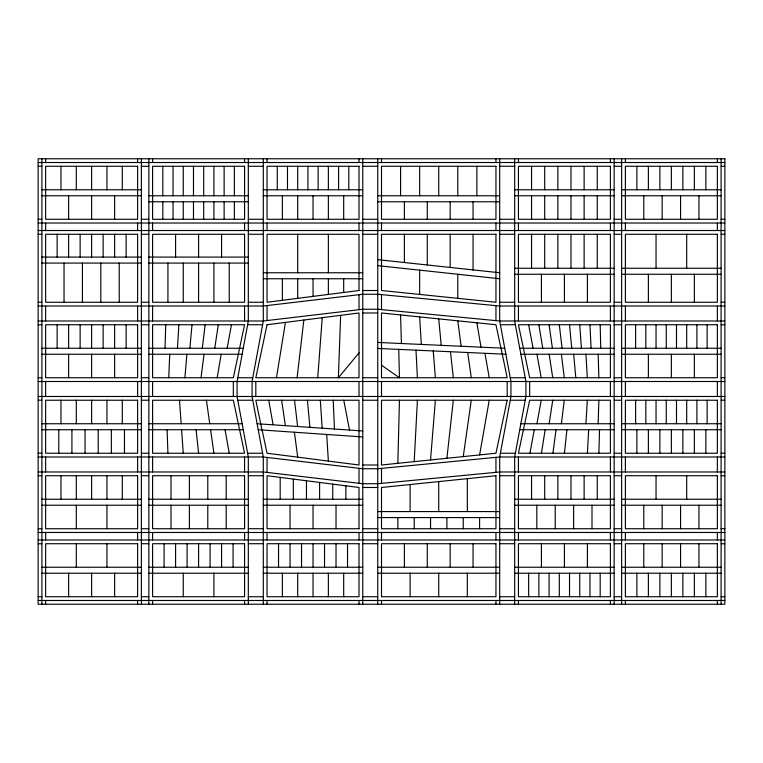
<?xml version="1.0" encoding="UTF-8"?>
<svg xmlns="http://www.w3.org/2000/svg" width="763" height="763" viewBox="0 0 763 763"><rect width="100%" height="100%" fill="white"/><g stroke="black" fill="none" stroke-linecap="round" stroke-linejoin="round"><path stroke-width="1.14" d="M397.847 463.322L399.459 400.232M598.907 453.241L599.527 429.731M165.027 348.252L165.743 324.742M598.154 423.742L598.869 400.232M340.632 315.338L338.381 377.752L359.02 352.859M168.747 377.752L169.739 354.242M414.204 461.644L417.409 400.232M587.405 453.241L588.654 429.731M177.455 348.252L178.876 324.742M585.908 423.742L587.329 400.232M317.742 377.752L322.234 317.685M430.551 459.965L435.368 400.232M184.894 377.752L186.887 354.242M189.882 348.252L192.018 324.742M564.41 453.241L566.909 429.731M446.899 458.286L453.327 400.232M297.093 377.752L303.836 320.04M202.309 348.252L205.152 324.742M561.415 423.742L564.267 400.232M201.041 377.752L204.026 354.242M552.917 453.241L556.036 429.731M463.246 456.598L471.276 400.232M214.737 348.252L218.294 324.742M549.169 423.742L552.736 400.232M541.425 453.241L545.163 429.731M276.454 377.752L285.448 322.387M217.188 377.752L221.175 354.242M479.603 454.92L489.236 400.232M227.164 348.252L231.437 324.742M536.933 423.742L541.196 400.232M238.399 354.242L239.506 348.252M523.494 429.731L524.601 423.742M529.923 453.241L534.281 429.731M238.314 354.242L233.335 377.752L152.6 377.752L152.6 324.742L244.57 324.742L239.592 348.252M523.408 429.731L518.43 453.241L610.4 453.241L610.4 400.232L529.665 400.232L524.686 423.742M38.15 162.519L724.85 162.519M38.15 166.267L41.898 166.267M141.365 166.267L148.852 166.267M248.318 166.267L263.302 166.267M362.768 166.267L377.752 166.267M499.698 166.267L514.682 166.267M614.148 166.267L621.635 166.267M721.102 166.267L724.85 166.267M41.898 189.777L141.365 189.777M263.302 189.777L362.768 189.777M514.682 189.777L614.148 189.777M621.635 189.777L721.102 189.777M41.898 195.767L141.365 195.767M148.852 195.767L248.318 195.767M263.302 195.767L362.768 195.767M377.752 195.767L499.698 195.767M514.682 195.767L614.148 195.767M621.635 195.767L721.102 195.767M148.852 201.766L248.318 201.766M377.752 201.766L499.698 201.766M38.15 219.277L41.898 219.277M141.365 219.277L148.852 219.277M248.318 219.277L263.302 219.277M362.768 219.277L377.752 219.277M499.698 219.277L514.682 219.277M614.148 219.277L621.635 219.277M721.102 219.277L724.85 219.277M38.15 223.025L724.85 223.025M38.15 230.521L724.85 230.521M38.15 234.27L41.898 234.27M141.365 234.27L148.852 234.27M248.318 234.27L263.302 234.27M362.768 234.27L377.752 234.27M499.698 234.27L514.682 234.27M614.148 234.27L621.635 234.27M721.102 234.27L724.85 234.27M41.898 257.083L141.365 257.083M148.852 257.083L248.318 257.083M377.752 259.658L499.698 272.763M41.898 263.073L141.365 263.073M148.852 263.073L248.318 263.073M377.752 265.648L499.698 278.753M514.682 268.261L614.148 268.261M621.635 268.261L721.102 268.261M263.302 272.763L362.768 272.763M514.682 274.26L614.148 274.26M621.635 274.26L721.102 274.26M263.302 278.753L362.768 278.753M362.768 290.512L377.752 290.512M38.15 302.262L41.898 302.262M141.365 302.262L148.852 302.262M248.318 302.262L263.302 302.262M499.698 302.262L514.682 302.262M614.148 302.262L621.635 302.262M721.102 302.262L724.85 302.262M38.15 306.011L263.302 306.011L362.768 294.251L377.752 294.251L499.698 306.011L724.85 306.011M362.768 312.983L377.752 312.983M38.15 320.994L263.302 320.994L362.768 309.244L377.752 309.244L499.698 320.994L724.85 320.994M38.15 324.742L41.898 324.742M141.365 324.742L148.852 324.742M247.622 324.742L262.606 324.742M500.394 324.742L515.378 324.742M614.148 324.742L621.635 324.742M721.102 324.742L724.85 324.742M377.752 342.434L504.763 348.252M41.898 348.252L141.365 348.252M148.852 348.252L243.254 348.252M519.746 348.252L614.148 348.252M621.635 348.252L721.102 348.252M377.752 348.433L505.869 354.242M41.898 354.242L141.365 354.242M148.852 354.242L242.138 354.242M520.862 354.242L614.148 354.242M621.635 354.242L721.102 354.242M38.15 377.752L41.898 377.752M141.365 377.752L148.852 377.752M237.779 377.752L252.763 377.752M362.768 377.752L377.752 377.752M510.237 377.752L525.221 377.752M614.148 377.752L621.635 377.752M721.102 377.752L724.85 377.752M38.15 381.5L724.85 381.5M38.15 396.483L724.85 396.483M38.15 400.232L41.898 400.232M141.365 400.232L148.852 400.232M237.779 400.232L252.763 400.232M362.768 400.232L377.752 400.232M510.237 400.232L525.221 400.232M614.148 400.232L621.635 400.232M721.102 400.232L724.85 400.232M41.898 423.742L141.365 423.742M148.852 423.742L242.138 423.742M257.131 423.742L362.768 430.961M520.862 423.742L614.148 423.742M621.635 423.742L721.102 423.742M41.898 429.731L141.365 429.731M148.852 429.731L243.254 429.731M258.237 429.731L362.768 436.951M519.746 429.731L614.148 429.731M621.635 429.731L721.102 429.731M38.15 453.241L41.898 453.241M141.365 453.241L148.852 453.241M247.622 453.241L262.606 453.241M500.394 453.241L515.378 453.241M614.148 453.241L621.635 453.241M721.102 453.241L724.85 453.241M38.15 456.989L263.302 456.989L362.768 468.749L377.752 468.749L499.698 456.989L724.85 456.989M362.768 465.001L377.752 465.001M38.15 471.973L263.302 471.973L362.768 483.732L377.752 483.732L499.698 471.973L724.85 471.973M38.15 475.721L41.898 475.721M141.365 475.721L148.852 475.721M248.318 475.721L263.302 475.721M499.698 475.721L514.682 475.721M614.148 475.721L621.635 475.721M721.102 475.721L724.85 475.721M362.768 487.481L377.752 487.481M41.898 499.231L141.365 499.231M148.852 499.231L248.318 499.231M263.302 499.231L362.768 499.231M514.682 499.231L614.148 499.231M621.635 499.231L721.102 499.231M41.898 505.23L141.365 505.23M148.852 505.23L248.318 505.23M263.302 505.23L362.768 505.23M514.682 505.23L614.148 505.23M621.635 505.23L721.102 505.23M377.752 511.582L499.698 511.582M377.752 517.581L499.698 517.581M38.15 528.73L41.898 528.73M141.365 528.73L148.852 528.73M248.318 528.73L263.302 528.73M362.768 528.73L377.752 528.73M499.698 528.73L514.682 528.73M614.148 528.73L621.635 528.73M721.102 528.73L724.85 528.73M38.15 532.479L724.85 532.479M38.15 539.975L724.85 539.975M38.15 543.723L41.898 543.723M141.365 543.723L148.852 543.723M248.318 543.723L263.302 543.723M362.768 543.723L377.752 543.723M499.698 543.723L514.682 543.723M614.148 543.723L621.635 543.723M721.102 543.723L724.85 543.723M41.898 567.233L141.365 567.233M148.852 567.233L248.318 567.233M263.302 567.233L362.768 567.233M377.752 567.233L499.698 567.233M514.682 567.233L614.148 567.233M621.635 567.233L721.102 567.233M41.898 573.223L141.365 573.223M148.852 573.223L248.318 573.223M263.302 573.223L362.768 573.223M377.752 573.223L499.698 573.223M514.682 573.223L614.148 573.223M621.635 573.223L721.102 573.223M38.15 596.733L41.898 596.733M141.365 596.733L148.852 596.733M248.318 596.733L263.302 596.733M362.768 596.733L377.752 596.733M499.698 596.733L514.682 596.733M614.148 596.733L621.635 596.733M721.102 596.733L724.85 596.733M38.15 600.481L724.85 600.481M381.5 365.229L399.459 377.752L398.744 349.263M523.408 348.252L518.43 324.742L610.4 324.742L610.4 377.752L529.665 377.752L524.686 354.242M500.938 348.252L495.95 324.742L381.5 312.983L381.5 377.752L507.185 377.752L501.053 348.252M262.062 429.731L267.05 453.241L359.02 465.001L359.02 400.232L255.815 400.232L261.938 429.731M238.314 423.742L233.335 400.232L152.6 400.232L152.6 453.241L244.57 453.241L239.592 429.731M343.779 400.232L349.559 430.265M528.645 324.742L533.079 348.252M523.494 348.252L524.601 354.242M238.399 423.742L239.506 429.731M536.933 354.242L541.196 377.752M268.71 400.232L273.078 424.648M484.963 353.412L489.236 377.752M225.085 429.731L229.243 453.241M476.875 322.778L481.024 347.279M538.869 324.742L542.741 348.252M549.169 354.242L552.736 377.752M281.614 400.232L285.352 425.544M549.083 324.742L552.412 348.252M467.719 352.582L471.276 377.752M206.42 400.232L209.749 423.742M210.588 429.731L213.917 453.241M294.384 432.144L297.704 457.161M457.8 320.822L461.119 346.316M561.415 354.242L564.267 377.752M559.308 324.742L562.073 348.252M294.518 400.232L297.627 426.45M450.475 351.753L453.327 377.752M196.091 429.731L198.59 453.241M569.522 324.742L571.735 348.252M438.725 318.867L441.214 345.343M573.662 354.242L575.798 377.752M307.413 400.232L309.912 427.347M433.231 350.923L435.368 377.752M579.746 324.742L581.406 348.252M179.515 400.232L181.174 423.742M181.594 429.731L183.254 453.241M320.317 400.232L322.186 428.253M326.707 434.548L328.367 461.081M585.908 354.242L587.329 377.752M419.65 316.903L421.31 344.38M415.988 350.093L417.409 377.752M589.961 324.742L591.067 348.252M333.221 400.232L334.461 429.159M167.097 429.731L167.927 453.241M598.154 354.242L598.869 377.752M400.575 314.947L401.405 343.407M600.185 324.742L600.739 348.252M721.102 158.771L721.102 604.229M717.354 158.771L717.354 162.519M717.354 223.025L717.354 230.521M717.354 306.011L717.354 320.994M717.354 381.5L717.354 396.483M717.354 456.989L717.354 471.973M717.354 532.479L717.354 539.975M717.354 600.481L717.354 604.229M707.139 324.742L707.139 348.252M707.139 400.232L707.139 423.742M705.861 166.267L705.861 189.777M705.861 429.731L705.861 453.241M705.861 573.223L705.861 596.733M698.965 195.767L698.965 219.277M698.965 505.23L698.965 528.73M698.965 543.723L698.965 567.233M696.915 324.742L696.915 348.252M696.915 400.232L696.915 423.742M694.368 166.267L694.368 189.777M694.368 274.26L694.368 302.262M694.368 354.242L694.368 377.752M694.368 429.731L694.368 453.241M694.368 573.223L694.368 596.733M686.7 234.27L686.7 268.261M686.7 324.742L686.7 348.252M686.7 400.232L686.7 423.742M686.7 475.721L686.7 499.231M682.866 166.267L682.866 189.777M682.866 429.731L682.866 453.241M682.866 573.223L682.866 596.733M680.567 195.767L680.567 219.277M680.567 505.23L680.567 528.73M680.567 543.723L680.567 567.233M676.485 324.742L676.485 348.252M676.485 400.232L676.485 423.742M671.373 166.267L671.373 189.777M671.373 274.26L671.373 302.262M671.373 354.242L671.373 377.752M671.373 429.731L671.373 453.241M671.373 573.223L671.373 596.733M666.261 324.742L666.261 348.252M666.261 400.232L666.261 423.742M662.17 195.767L662.17 219.277M662.17 505.23L662.17 528.73M662.17 543.723L662.17 567.233M659.871 166.267L659.871 189.777M659.871 429.731L659.871 453.241M659.871 573.223L659.871 596.733M656.046 234.27L656.046 268.261M656.046 324.742L656.046 348.252M656.046 400.232L656.046 423.742M656.046 475.721L656.046 499.231M648.378 166.267L648.378 189.777M648.378 274.26L648.378 302.262M648.378 354.242L648.378 377.752M648.378 429.731L648.378 453.241M648.378 573.223L648.378 596.733M645.822 324.742L645.822 348.252M645.822 400.232L645.822 423.742M643.781 195.767L643.781 219.277M643.781 505.23L643.781 528.73M643.781 543.723L643.781 567.233M636.886 166.267L636.886 189.777M636.886 429.731L636.886 453.241M636.886 573.223L636.886 596.733M635.608 324.742L635.608 348.252M635.608 400.232L635.608 423.742M625.383 158.771L625.383 162.519M625.383 223.025L625.383 230.521M625.383 306.011L625.383 320.994M625.383 381.5L625.383 396.483M625.383 456.989L625.383 471.973M625.383 532.479L625.383 539.975M625.383 600.481L625.383 604.229M621.635 158.771L621.635 604.229M614.148 158.771L614.148 604.229M610.4 158.771L610.4 162.519M610.4 223.025L610.4 230.521M610.4 306.011L610.4 320.994M610.4 381.5L610.4 396.483M610.4 456.989L610.4 471.973M610.4 532.479L610.4 539.975M610.4 600.481L610.4 604.229M600.185 573.223L600.185 596.733M597.257 166.267L597.257 189.777M597.257 195.767L597.257 219.277M597.257 234.27L597.257 268.261M597.257 475.721L597.257 499.231M592.002 505.23L592.002 528.73M589.961 573.223L589.961 596.733M587.405 274.26L587.405 302.262M587.405 543.723L587.405 567.233M584.124 166.267L584.124 189.777M584.124 195.767L584.124 219.277M584.124 234.27L584.124 268.261M584.124 475.721L584.124 499.231M579.746 573.223L579.746 596.733M573.614 505.23L573.614 528.73M570.982 166.267L570.982 189.777M570.982 195.767L570.982 219.277M570.982 234.27L570.982 268.261M570.982 475.721L570.982 499.231M569.522 573.223L569.522 596.733M564.41 274.26L564.41 302.262M564.41 543.723L564.41 567.233M559.308 573.223L559.308 596.733M557.848 166.267L557.848 189.777M557.848 195.767L557.848 219.277M557.848 234.27L557.848 268.261M557.848 475.721L557.848 499.231M555.216 505.23L555.216 528.73M549.083 573.223L549.083 596.733M544.706 166.267L544.706 189.777M544.706 195.767L544.706 219.277M544.706 234.27L544.706 268.261M544.706 475.721L544.706 499.231M541.425 274.26L541.425 302.262M541.425 543.723L541.425 567.233M538.869 573.223L538.869 596.733M536.818 505.23L536.818 528.73M531.563 166.267L531.563 189.777M531.563 195.767L531.563 219.277M531.563 234.27L531.563 268.261M531.563 475.721L531.563 499.231M529.665 381.5L529.665 396.483M528.645 573.223L528.645 596.733M518.43 158.771L518.43 162.519M518.43 223.025L518.43 230.521M518.43 306.011L518.43 320.994M518.43 456.989L518.43 471.973M518.43 532.479L518.43 539.975M518.43 600.481L518.43 604.229M514.682 158.771L514.682 320.994L525.917 381.5L525.917 396.483L514.682 456.989L514.682 604.229M507.185 381.5L507.185 396.483M499.698 158.771L499.698 320.994L510.933 381.5L510.933 396.483L499.698 456.989L499.698 604.229M495.95 158.771L495.95 162.519M495.95 223.025L495.95 230.521M495.95 305.648L495.95 320.632M495.95 457.352L495.95 472.335M495.95 532.479L495.95 539.975M495.95 600.481L495.95 604.229M479.603 517.581L479.603 528.73M476.875 166.267L476.875 195.767M473.06 201.766L473.06 219.277M473.06 234.27L473.06 270.14M473.06 543.723L473.06 567.233M467.337 478.659L467.337 511.582M467.337 573.223L467.337 596.733M463.246 517.581L463.246 528.73M457.8 166.267L457.8 195.767M457.8 274.384L457.8 298.343M450.17 201.766L450.17 219.277M450.17 234.27L450.17 267.517M450.17 543.723L450.17 567.233M446.899 517.581L446.899 528.73M438.725 166.267L438.725 195.767M438.725 481.596L438.725 511.582M438.725 573.223L438.725 596.733M430.551 517.581L430.551 528.73M427.28 201.766L427.28 219.277M427.28 234.27L427.28 264.895M427.28 543.723L427.28 567.233M419.65 166.267L419.65 195.767M419.65 270.016L419.65 294.423M414.204 517.581L414.204 528.73M410.113 484.543L410.113 511.582M410.113 573.223L410.113 596.733M404.39 201.766L404.39 219.277M404.39 234.27L404.39 262.272M404.39 543.723L404.39 567.233M400.575 166.267L400.575 195.767M397.847 517.581L397.847 528.73M381.5 158.771L381.5 162.519M381.5 223.025L381.5 230.521M381.5 294.613L381.5 309.597M381.5 381.5L381.5 396.483M381.5 468.387L381.5 483.37M381.5 532.479L381.5 539.975M381.5 600.481L381.5 604.229M377.752 158.771L377.752 604.229M362.768 158.771L362.768 604.229M359.02 158.771L359.02 162.519M359.02 223.025L359.02 230.521M359.02 294.699L359.02 309.683M359.02 381.5L359.02 396.483M359.02 468.301L359.02 483.284M359.02 532.479L359.02 539.975M359.02 600.481L359.02 604.229M348.805 166.267L348.805 189.777M347.527 543.723L347.527 567.233M345.887 485.802L345.887 499.231M343.693 195.767L343.693 219.277M343.693 278.753L343.693 292.467M343.693 573.223L343.693 596.733M338.581 166.267L338.581 189.777M336.025 505.23L336.025 528.73M336.025 543.723L336.025 567.233M332.744 484.114L332.744 499.231M328.367 166.267L328.367 189.777M328.367 195.767L328.367 219.277M328.367 234.27L328.367 272.763M328.367 278.753L328.367 294.423M328.367 573.223L328.367 596.733M324.533 543.723L324.533 567.233M319.602 482.435L319.602 499.231M318.142 166.267L318.142 189.777M313.04 195.767L313.04 219.277M313.04 278.753L313.04 296.387M313.04 505.23L313.04 528.73M313.04 543.723L313.04 567.233M313.04 573.223L313.04 596.733M307.928 166.267L307.928 189.777M306.468 480.757L306.468 499.231M301.538 543.723L301.538 567.233M297.704 166.267L297.704 189.777M297.704 195.767L297.704 219.277M297.704 234.27L297.704 272.763M297.704 278.753L297.704 298.343M297.704 573.223L297.704 596.733M293.326 479.078L293.326 499.231M290.045 505.23L290.045 528.73M290.045 543.723L290.045 567.233M287.489 166.267L287.489 189.777M282.377 195.767L282.377 219.277M282.377 278.753L282.377 300.307M282.377 573.223L282.377 596.733M280.193 477.4L280.193 499.231M278.543 543.723L278.543 567.233M277.265 166.267L277.265 189.777M267.05 158.771L267.05 162.519M267.05 223.025L267.05 230.521M267.05 305.562L267.05 320.555M267.05 457.438L267.05 472.421M267.05 532.479L267.05 539.975M267.05 600.481L267.05 604.229M263.302 158.771L263.302 320.994L252.067 381.5L252.067 396.483L263.302 456.989L263.302 604.229M255.815 381.5L255.815 396.483M248.318 158.771L248.318 320.994L237.083 381.5L237.083 396.483L248.318 456.989L248.318 604.229M244.57 158.771L244.57 162.519M244.57 223.025L244.57 230.521M244.57 306.011L244.57 320.994M244.57 456.989L244.57 471.973M244.57 532.479L244.57 539.975M244.57 600.481L244.57 604.229M234.355 166.267L234.355 195.767M234.355 201.766L234.355 219.277M233.335 381.5L233.335 396.483M233.077 543.723L233.077 567.233M229.243 263.073L229.243 302.262M226.182 475.721L226.182 499.231M226.182 505.23L226.182 528.73M224.131 166.267L224.131 195.767M224.131 201.766L224.131 219.277M221.575 234.27L221.575 257.083M221.575 543.723L221.575 567.233M213.917 166.267L213.917 195.767M213.917 201.766L213.917 219.277M213.917 263.073L213.917 302.262M213.917 573.223L213.917 596.733M210.083 543.723L210.083 567.233M207.784 475.721L207.784 499.231M207.784 505.23L207.784 528.73M203.692 166.267L203.692 195.767M203.692 201.766L203.692 219.277M198.59 234.27L198.59 257.083M198.59 263.073L198.59 302.262M198.59 543.723L198.59 567.233M193.478 166.267L193.478 195.767M193.478 201.766L193.478 219.277M189.386 475.721L189.386 499.231M189.386 505.23L189.386 528.73M187.088 543.723L187.088 567.233M183.254 166.267L183.254 195.767M183.254 201.766L183.254 219.277M183.254 263.073L183.254 302.262M183.254 573.223L183.254 596.733M175.595 234.27L175.595 257.083M175.595 543.723L175.595 567.233M173.039 166.267L173.039 195.767M173.039 201.766L173.039 219.277M170.998 475.721L170.998 499.231M170.998 505.23L170.998 528.73M167.927 263.073L167.927 302.262M164.093 543.723L164.093 567.233M162.815 166.267L162.815 195.767M162.815 201.766L162.815 219.277M152.6 158.771L152.6 162.519M152.6 223.025L152.6 230.521M152.6 306.011L152.6 320.994M152.6 381.5L152.6 396.483M152.6 456.989L152.6 471.973M152.6 532.479L152.6 539.975M152.6 600.481L152.6 604.229M148.852 158.771L148.852 604.229M141.365 158.771L141.365 604.229M137.617 158.771L137.617 162.519M137.617 223.025L137.617 230.521M137.617 306.011L137.617 320.994M137.617 381.5L137.617 396.483M137.617 456.989L137.617 471.973M137.617 532.479L137.617 539.975M137.617 600.481L137.617 604.229M126.114 234.27L126.114 257.083M126.114 324.742L126.114 348.252M124.474 429.731L124.474 453.241M122.29 166.267L122.29 189.777M122.29 400.232L122.29 423.742M122.29 475.721L122.29 499.231M119.219 263.073L119.219 302.262M114.622 195.767L114.622 219.277M114.622 234.27L114.622 257.083M114.622 324.742L114.622 348.252M114.622 354.242L114.622 377.752M114.622 573.223L114.622 596.733M111.341 429.731L111.341 453.241M106.954 166.267L106.954 189.777M106.954 400.232L106.954 423.742M106.954 475.721L106.954 499.231M106.954 505.23L106.954 528.73M106.954 543.723L106.954 567.233M103.129 234.27L103.129 257.083M103.129 324.742L103.129 348.252M100.83 263.073L100.83 302.262M98.198 429.731L98.198 453.241M91.627 166.267L91.627 189.777M91.627 195.767L91.627 219.277M91.627 234.27L91.627 257.083M91.627 324.742L91.627 348.252M91.627 354.242L91.627 377.752M91.627 400.232L91.627 423.742M91.627 475.721L91.627 499.231M91.627 573.223L91.627 596.733M85.055 429.731L85.055 453.241M82.433 263.073L82.433 302.262M80.134 234.27L80.134 257.083M80.134 324.742L80.134 348.252M76.3 166.267L76.3 189.777M76.3 400.232L76.3 423.742M76.3 475.721L76.3 499.231M76.3 505.23L76.3 528.73M76.3 543.723L76.3 567.233M71.922 429.731L71.922 453.241M68.632 195.767L68.632 219.277M68.632 234.27L68.632 257.083M68.632 324.742L68.632 348.252M68.632 354.242L68.632 377.752M68.632 573.223L68.632 596.733M64.035 263.073L64.035 302.262M60.973 166.267L60.973 189.777M60.973 400.232L60.973 423.742M60.973 475.721L60.973 499.231M58.78 429.731L58.78 453.241M57.139 234.27L57.139 257.083M57.139 324.742L57.139 348.252M45.646 158.771L45.646 162.519M45.646 223.025L45.646 230.521M45.646 306.011L45.646 320.994M45.646 381.5L45.646 396.483M45.646 456.989L45.646 471.973M45.646 532.479L45.646 539.975M45.646 600.481L45.646 604.229M41.898 158.771L41.898 604.229M267.05 324.742L255.815 377.752L359.02 377.752L359.02 312.983L267.05 324.742M507.185 400.232L495.95 453.241L381.5 465.001L381.5 400.232L507.185 400.232M359.02 290.512L267.05 302.262L267.05 234.27L359.02 234.27L359.02 290.512M495.95 475.721L381.5 487.481L381.5 528.73L495.95 528.73L495.95 475.721M724.85 158.771L38.15 158.771L38.15 604.229L724.85 604.229L724.85 158.771M137.617 166.267L45.646 166.267L45.646 219.277L137.617 219.277L137.617 166.267M244.57 166.267L152.6 166.267L152.6 219.277L244.57 219.277L244.57 166.267M359.02 166.267L267.05 166.267L267.05 219.277L359.02 219.277L359.02 166.267M495.95 166.267L381.5 166.267L381.5 219.277L495.95 219.277L495.95 166.267M610.4 166.267L518.43 166.267L518.43 219.277L610.4 219.277L610.4 166.267M717.354 166.267L625.383 166.267L625.383 219.277L717.354 219.277L717.354 166.267M137.617 234.27L45.646 234.27L45.646 302.262L137.617 302.262L137.617 234.27M244.57 234.27L152.6 234.27L152.6 302.262L244.57 302.262L244.57 234.27M495.95 234.27L381.5 234.27L381.5 290.512L495.95 302.262L495.95 234.27M610.4 234.27L518.43 234.27L518.43 302.262L610.4 302.262L610.4 234.27M717.354 234.27L625.383 234.27L625.383 302.262L717.354 302.262L717.354 234.27M137.617 324.742L45.646 324.742L45.646 377.752L137.617 377.752L137.617 324.742M717.354 324.742L625.383 324.742L625.383 377.752L717.354 377.752L717.354 324.742M137.617 400.232L45.646 400.232L45.646 453.241L137.617 453.241L137.617 400.232M717.354 400.232L625.383 400.232L625.383 453.241L717.354 453.241L717.354 400.232M137.617 475.721L45.646 475.721L45.646 528.73L137.617 528.73L137.617 475.721M244.57 475.721L152.6 475.721L152.6 528.73L244.57 528.73L244.57 475.721M610.4 475.721L518.43 475.721L518.43 528.73L610.4 528.73L610.4 475.721M717.354 475.721L625.383 475.721L625.383 528.73L717.354 528.73L717.354 475.721M359.02 528.73L267.05 528.73L267.05 475.721L359.02 487.481L359.02 528.73M137.617 543.723L45.646 543.723L45.646 596.733L137.617 596.733L137.617 543.723M244.57 543.723L152.6 543.723L152.6 596.733L244.57 596.733L244.57 543.723M359.02 543.723L267.05 543.723L267.05 596.733L359.02 596.733L359.02 543.723M495.95 543.723L381.5 543.723L381.5 596.733L495.95 596.733L495.95 543.723M610.4 543.723L518.43 543.723L518.43 596.733L610.4 596.733L610.4 543.723M717.354 543.723L625.383 543.723L625.383 596.733L717.354 596.733L717.354 543.723"/></g></svg>
